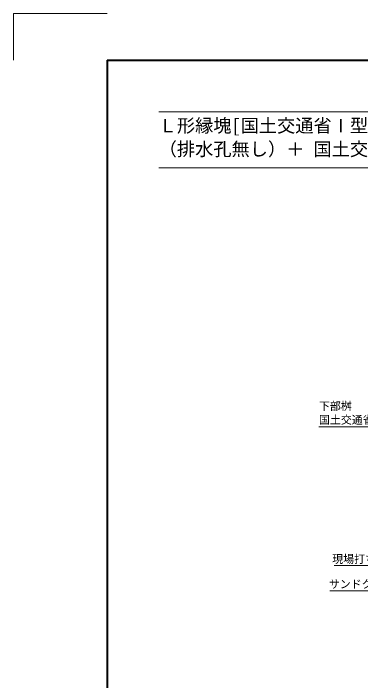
# Model space of a CAD drawing. Units: millimetres at full size, sheet at 1:20; details may follow other scales. Extents: x 77366 to 95666, y -7115 to 5664.
# Drawn here: x 77366 to 78847, y -4025 to -1175 of the extents above; entities that cross this region are included whole.
import ezdxf
from ezdxf.enums import TextEntityAlignment as Align

# ---------------------------------------------------------------- set-up
doc = ezdxf.new("R2010")
doc.units = ezdxf.units.MM
doc.header["$LTSCALE"] = 20
for name, color, linetype, lineweight in [('Defpoints_2', 8, 'Continuous', 0), ('図枠', 7, 'Continuous', 5), ('引出線', 4, 'Continuous', 13)]:
    doc.layers.add(name, color=color, linetype=linetype, lineweight=lineweight)
doc.styles.add('ＭＳ ゴシック', font='')
doc.styles.get('ＭＳ ゴシック').set_extended_font_data('MS Gothic')

msp = doc.modelspace()

# ---------------------------------------------------------------- linework, layer by layer
at = {"layer": 'Defpoints_2', "color": 7, "lineweight": 13}
for p, q in [((77365.8, -1175.36), (77365.8, -1375.36)), ((77765.8, -1175.36), (77365.8, -1175.36))]:
    msp.add_line(p, q, dxfattribs=at)
at = {"layer": '図枠', "lineweight": 40}
for q in [(81365.8, -1375.36), (77765.8, -6915.36)]:
    msp.add_line((77765.8, -1375.36), q, dxfattribs=at)
at = {"layer": '図枠', "lineweight": 13}
for p, q in [((77985.8, -1595.36), (81145.8, -1595.36)), ((77985.8, -1835.36), (81145.8, -1835.36))]:
    msp.add_line(p, q, dxfattribs=at)
at = {"layer": '引出線'}
for points in [[(79238.48, -3063.15), (79009.74, -2940.56), (78669.58, -2940.56)], [(79373.97, -3694.79), (79212.51, -3533.33), (78733.65, -3533.33)], [(79266.08, -3802.69), (79104.62, -3641.23), (78716.4, -3641.23)]]:
    msp.add_lwpolyline(points, dxfattribs=at)

# ---------------------------------------------------------------- texts
at = {"layer": '図枠', "style": 'ＭＳ ゴシック'}
for s, p in [('Ｌ形縁塊[国土交通省Ⅰ型 新] マウントアップＡ', (77985.8, -1626.51)), ('（排水孔無し）＋ 国土交通省 Ｄ桝\u3000布設標準構造図', (77985.8, -1726.51))]:
    msp.add_text(s, height=56.96, dxfattribs=at).set_placement(p, align=Align.TOP_LEFT)
at = {"layer": '引出線', "style": 'ＭＳ ゴシック'}
for s, p in [('下部桝', (78669.58, -2879.96)), ('国土交通省 D桝', (78669.58, -2938.46))]:
    msp.add_text(s, height=34.18, dxfattribs=at).set_placement(p, align=Align.BOTTOM_LEFT)
for s, p in [('現場打ちコンクリート', (79192.51, -3488.49)), ('サンドクッション', (79084.62, -3595.83))]:
    msp.add_text(s, height=34.18, dxfattribs=at).set_placement(p, align=Align.TOP_RIGHT)

doc.saveas('drawing.dxf')
